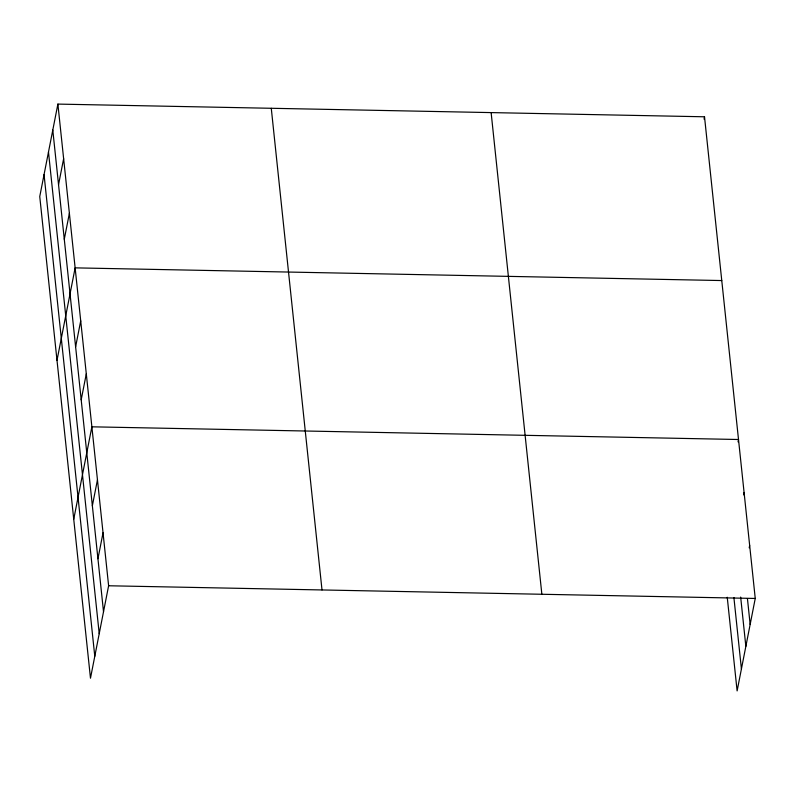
<?xml version="1.0" encoding="UTF-8"?>
<svg xmlns="http://www.w3.org/2000/svg" width="795" height="795" viewBox="0 0 795 795"><rect width="100%" height="100%" fill="white"/><g stroke="black" fill="none" stroke-linecap="round" stroke-linejoin="round"><path stroke-width="1.19" d="M57.886 104.095L39.75 196.544L90.481 678.215L108.617 585.766L57.886 104.095L704.519 116.785L755.25 598.456L737.114 690.905L727.246 597.254M58.542 184.659L63.64 158.692M64.286 239.245L69.384 213.279M57.002 360.314L75.137 267.865L721.771 280.555M75.624 346.819L80.712 320.852M81.199 399.805L86.297 373.839M73.736 519.264L91.872 426.816L738.505 439.506L738.048 441.871M92.359 505.769L97.457 479.802M97.944 558.756L103.032 532.789M704.062 119.151L704.519 116.785M743.623 494.848L744.09 492.493M749.208 547.834L749.665 545.469M108.617 585.766L755.25 598.456M747.429 598.546L750.152 624.423M740.662 597.075L745.849 646.365M733.894 597.492L741.417 668.963M491.131 112.602L541.862 594.272M271.274 108.289L322.005 589.96M52.788 130.072L103.519 611.733M48.485 152.004L99.216 633.675M44.053 174.602L94.784 656.273"/></g></svg>
